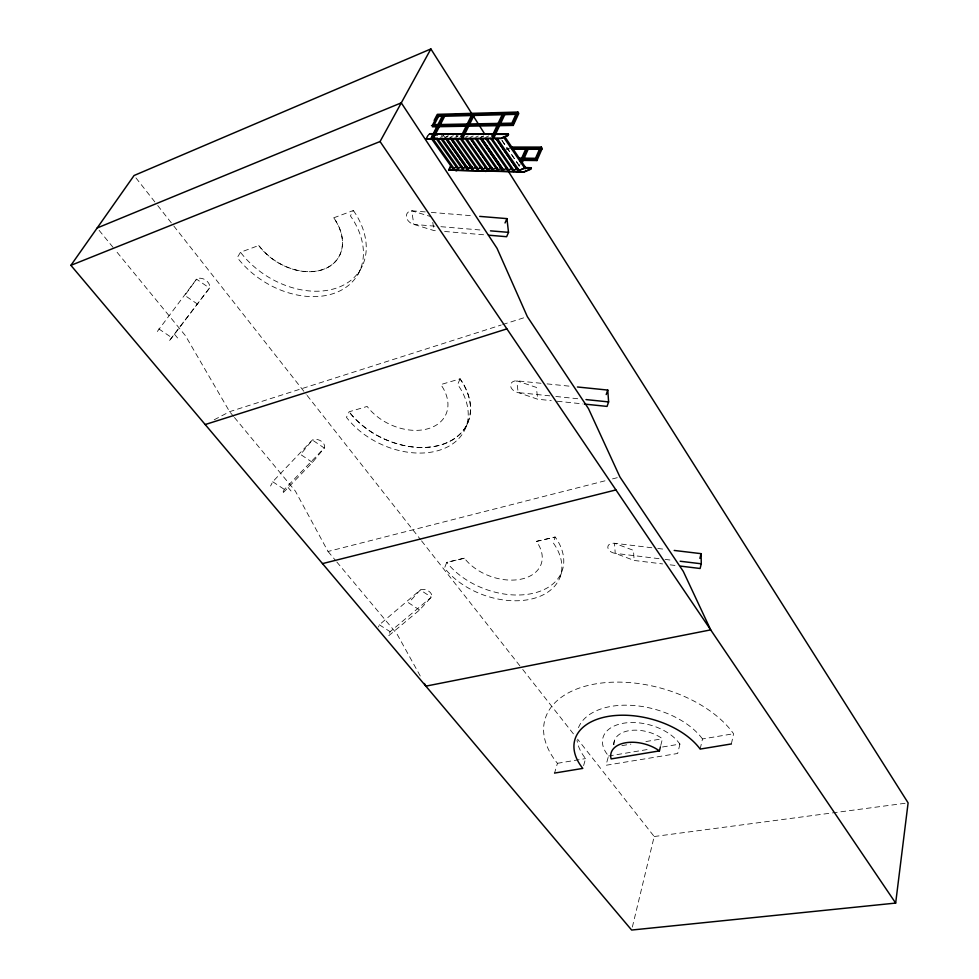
<?xml version="1.0" encoding="UTF-8"?>
<svg xmlns="http://www.w3.org/2000/svg" width="979" height="979" viewBox="0 0 979 979"><rect width="100%" height="100%" fill="white"/><g stroke="black" fill="none" stroke-linecap="round" stroke-linejoin="round"><path stroke-width="0.73" stroke-dasharray="4.89 3.67" d="M731.386 743.942L733.577 733.736A102.538 60.71 14.9 0 0 595.978 683.831A102.538 60.71 14.9 0 0 557.443 763.314L554.555 773.067M700.156 749.082L702.481 738.961L733.577 733.736M679.928 744.077L677.676 753.487L605.989 765.272L608.51 756.033L606.478 753.304A41.534 24.573 14.9 0 1 623.599 723.212A41.534 24.573 14.9 0 1 677.713 741.299L679.928 744.077L662.073 747.063M632.348 927.076L654.192 836.519L577.598 739.169M660.752 745.496L662.44 738.753L661.682 738.203A29.664 17.549 14.9 0 0 629.815 730.542A29.664 17.549 14.9 0 0 614.041 745.141M613.343 744.738L614.433 740.724M583.606 765.602L585.601 758.578A68.04 40.261 14.9 0 1 577.035 740.246M560.135 576.961L562.007 571.21M536.394 541.387L555.166 537.079L553.245 542.843A65.911 43.1 19.9 0 1 531.377 599.038A65.911 43.1 19.9 0 1 444.539 568.016L446.754 562.313L464.413 558.201A43.614 28.624 19.9 0 0 522.04 578.944A43.614 28.624 19.9 0 0 536.394 541.387L555.191 537.006A65.715 43.137 19.9 0 1 533.322 593.262A65.715 43.137 19.9 0 1 446.754 562.313M464.413 558.201L446.73 562.399M419.563 609.978L408.573 602.831L420.285 589.97L431.298 597.178L390.107 631.688L388.333 636.069L419.563 609.978L431.298 597.178A6.939 4.344 21.1 0 0 428.667 591.145A6.939 4.344 21.1 0 0 420.285 589.97L379.338 624.786L378.445 626.976M466.053 426.893L468.341 421.3M460.069 378.849L457.682 384.502A70.353 48.84 25 0 1 438.58 450.487A70.353 48.84 25 0 1 346.456 417.335L349.111 411.792L367.149 406.432A46.551 32.417 25.1 0 0 428.288 428.643A46.551 32.417 25.1 0 0 440.807 384.576L460.069 378.849A70.121 48.852 25.1 0 1 440.942 444.858A70.121 48.852 25.1 0 1 349.111 411.792A70.133 48.852 25.1 0 0 440.905 444.931A70.133 48.852 25.1 0 0 460.044 378.934M519.09 166.406L520.265 163.774M312.485 462.406L300.59 454.464L312.362 440.012L324.294 448.039L284.351 489.414L282.233 493.697L312.485 462.406L324.294 448.039A7.428 4.895 26 0 0 321.124 441.113A7.428 4.895 26 0 0 312.362 440.012L272.713 481.754L270.559 486.025M357.984 274.304L362.316 265.933M333.68 217.84L353.358 210.509L350.433 215.894A75.909 54.555 32 0 1 335.026 292.99A75.909 54.555 32 0 1 237.31 257.563L240.504 252.252L258.811 245.472A50.21 36.199 32.1 0 0 323.67 269.225A50.21 36.199 32.1 0 0 333.717 217.766L333.68 217.84A50.21 36.199 32.1 0 1 323.621 269.298A50.21 36.199 32.1 0 1 258.762 245.545L258.811 245.472M197.697 304.236L184.798 295.401L196.559 279.15L209.494 288.083L168.816 341.5L209.494 288.083A8.028 5.446 32.1 0 0 205.7 280.141A8.028 5.446 32.1 0 0 196.559 279.15L156.187 332.995M214.181 419.795L229.624 411.669L501.211 325.016M441.039 136.913L443.548 135.787M450.817 136.84L453.35 135.702M455.602 136.987L458.16 135.848L455.663 137.011M465.625 137.097L468.133 135.983M470.605 137.109L473.212 135.959M475.708 137.158L478.327 135.995M480.848 137.195L483.479 136.032M480.909 137.219L483.467 136.093M486.086 137.121L488.741 135.946M502.668 324.551L524.45 317.6M234.446 417.495L295.352 491.079L328.026 551.471L606.601 480.408M612.524 478.89L618.459 477.385M621.898 745.655L630.904 744.113M645.92 741.556L662.44 738.753M557.443 763.314L585.601 758.578M608.51 756.033L650.166 749.057M654.192 836.519L905.085 803.282M506.547 148.319L509.582 148.331M506.045 149.212L509.031 149.212M425.265 211.905L411.657 210.779A8.468 6.437 29.7 0 0 406.42 217.081A8.468 6.437 29.7 0 0 413.872 224.411L434.027 230.579L438.555 230.958M431.311 212.406L472.147 215.759M434.896 226.186L413.872 224.411L411.657 210.779L430.479 216.481M440.905 226.687L482.977 230.212M444.613 231.472L485.462 234.923M541.02 383.278L516.741 380.807A7.759 5.617 21.9 0 0 510.61 385.995A7.759 5.617 21.9 0 0 518.16 392.579L537.679 399.212L551.25 400.619M547.09 383.89L571.357 386.362M549.819 395.846L518.16 392.579L516.741 380.807L536.382 387.415L537.679 399.212M555.839 396.471L578.454 398.808M557.284 401.243L582.921 403.911M651.818 547.75L614.494 543.259A7.245 4.883 16.7 0 0 607.8 547.457A7.245 4.883 16.7 0 0 615.24 553.355L634.123 560.453L662.612 563.928M657.79 548.46L665.243 549.366M659.014 558.666L615.24 553.355L614.494 543.259L633.499 550.357L634.123 560.453M665.059 559.401L672.597 560.318M670.113 564.846L676.11 565.568M379.338 624.786L390.107 631.688M272.713 481.754L284.351 489.414M158.757 328.871L171.337 337.363M328.026 551.471L335.846 560.82M336.813 561.995L396.997 633.988L421.435 678.129M288.156 487.554L291.008 490.993M233.479 416.332L229.624 411.669L185.398 335.638L115.51 250.355M174.47 334.194L177.676 338.085M99.099 230.334L114.543 249.18M135.959 177.921L156.762 204.354M157.717 205.553L172.842 224.791M173.785 225.99L306.182 394.243M307.125 395.455L420.615 539.674M421.557 540.873L521.795 668.265M522.749 669.465L573.816 734.372M443.365 135.237L445.066 137.66M502.056 140.45L519.616 166.161M501.921 140.56L519.482 166.271M432.767 222.38L434.027 230.579M353.358 210.509A75.652 54.543 32.1 0 1 337.865 287.581A75.652 54.543 32.1 0 1 240.504 252.252M578.467 727.691A68.04 40.261 14.9 0 1 635.004 705.602A68.04 40.261 14.9 0 1 702.481 738.961M448.419 135.775L445.886 136.913L448.394 135.836"/><path stroke-width="1.47" d="M471.731 113.503L430.87 48.95L134.074 175.51L70.892 265.346L631.626 930.05L895.663 903.079L908.108 802.878L507.685 170.297M659.418 750.893L658.647 750.342A29.835 17.487 15 0 0 625.801 742.743A29.835 17.487 15 0 0 610.969 758.284L611.129 758.921L659.418 750.893L660.421 746.842M674.201 550.443L701.074 553.661L701.282 563.794L700.107 568.493L680.613 566.119M699.887 558.373L701.074 553.661M577.426 386.986L607.763 390.07L608.608 401.916L607.053 406.407L584.426 404.07M606.209 394.561L607.763 390.07M479.71 216.383L506.938 218.623L508.517 232.353L506.632 236.71L488.484 235.18M536.945 160.544L536.051 159.234L522.345 159.075L523.227 160.372L536.945 160.544L542.219 148.392L541.338 147.083L510.23 147.058M450.781 165.757L448.627 170.138L523.961 171.766L530.704 168.914L531.218 167.739L525.148 167.544M448.627 170.138L524.144 172.035L530.887 169.183L531.218 167.739M540.016 148L535.537 158.292L522.749 158.157M536.051 159.234L541.338 147.083M505.029 222.967L506.938 218.623M522.309 162.441L528.146 149.273L527.277 147.976L521.428 161.131M518.564 171.643L495.9 138.553L518.564 171.643L519.103 170.407L525.809 167.568L525.16 168.841L503.365 136.864M520.204 161.474L526.212 147.976M492.021 138.504L513.865 170.236L513.241 171.447L513.865 170.236L517.781 168.51M511.295 168.78L508.652 169.905L508.101 171.129L508.713 169.93L486.918 138.345M502.827 171.056L480.359 138.357L502.827 171.056L503.377 169.832L507.269 168.229M502.925 171.007L503.439 169.857L481.778 138.48M476.565 138.406L498.262 169.673L497.638 170.86L498.262 169.673L502.117 167.972M513.339 123.232L515.113 119.414M427.945 135.481L426.269 138.749L501.077 138.259L507.856 135.286L508.395 134.123L430.05 133.707L428.692 134.649M426.44 138.994L501.26 138.528L508.04 135.555L508.395 134.123M513.253 125.41L512.335 124.052L498.715 124.309L499.62 125.642L513.253 125.41L518.797 113.393L517.891 112.047L437.295 114.335M492.51 170.664L470.128 138.272L492.51 170.664L493.073 169.453L496.965 167.788M512.335 124.052L517.891 112.047M504.785 114.653L494.358 136.803L493.024 137.39L492.107 136.057L493.44 135.469L503.891 113.319L504.785 114.653L516.092 114.347M455.015 138.174L477.483 170.065L477.948 168.902L481.766 167.262M477.483 170.065L478.021 168.939L481.717 167.336M492.107 136.057L502.839 113.356M450.23 138.015L472.563 169.808L473.126 168.621L476.871 167.054M445.298 138.088L467.607 169.734L468.17 168.547L471.939 166.919M467.032 166.785L463.287 168.412L462.712 169.6L440.452 138.076M462.039 137.623L463.336 137.048L473.958 115.473L473.065 114.176L462.418 135.738L461.133 136.314L462.039 137.623L467.815 125.912M448.798 170.383L450.952 166.002M461.133 136.314L472.062 114.2M456.581 135.175L457.169 134.001M441.921 135.188L442.508 134.025M437.136 135.151L437.723 134.001L435.202 135.188M431.763 136.558L433.012 136.008L443.805 114.984L444.686 116.244L433.905 137.268L432.669 137.831L431.763 136.558L442.851 115.008M434.223 124.737L438.531 116.415L437.65 115.155L432.718 124.676L437.931 124.578M434.162 120.368L436.854 115.179L517.475 112.94M70.892 265.346L380.06 141.539L430.87 48.95M490.712 138.455L513.339 171.398M456.165 166.956L453.13 169.196L430.944 137.953M462.21 166.577L458.478 168.204L457.915 169.367L435.679 137.99M457.34 170.334L456.104 170.872L455.223 169.636M471.89 166.993L468.231 168.584L446.742 138.125M467.607 169.734L445.396 138.039M472.563 169.808L450.316 137.978M485.511 167.984L482.953 169.086L482.39 170.285L459.971 138.223M485.498 168.045L483.014 169.11L461.415 138.259M490.565 168.168L487.983 169.269L487.432 170.481L464.976 138.259M491.801 167.69L488.056 169.294L466.42 138.308M485.706 171.521L486.979 170.982M516.9 172.218L518.234 171.655M97.178 227.972L401.28 102.856L497.038 248.323L527.351 316.67L588.501 408.671L619.94 477.006L683.281 571.381L710.693 629.876L425.877 686.144L424.397 683.477M205.186 424.543L506.889 328.871M322.495 563.61L615.938 489.928M554.555 773.067L582.811 768.405A68.371 40.163 14.9 0 1 608.73 716.322A68.371 40.163 14.9 0 1 700.156 749.082L731.386 743.942M453.24 115.179L457.756 115.057M489.39 114.188L493.905 114.066M502.949 113.821L516.508 113.454M437.735 116.428L502.068 114.727M518.38 114.286L516.557 112.977L511.846 123.158L499.143 123.403M438.886 124.553L467.216 124.015M468.219 123.99L498.078 123.415M431.482 125.545L437.491 125.434M466.775 124.896L438.445 125.422L439.363 126.683L466.188 126.218M497.65 124.321L467.778 124.871L468.684 126.181L498.556 125.655M433.611 125.936L437.527 125.863M490.026 124.908L494.505 124.835M432.363 126.805L438.384 126.695M511.234 147.951L540.946 148M512.617 148.331L539.918 148.392M512.005 149.224L526.898 149.261M528.146 149.273L539.515 149.297M540.897 149.31L541.815 149.31M461.868 134.135L430.05 133.707M464.878 134.147L508.578 134.392M518.674 158.121L521.685 158.145M525.331 167.801L531.401 168.009M490.491 230.848L508.517 232.353M585.993 399.579L608.608 401.916M680.148 561.236L701.282 563.794M432.388 137.99L453.754 168.058M437.136 138.039L458.539 168.229M433.012 136.008L433.905 137.268M441.896 138.125L463.348 168.437M451.674 138.063L473.187 168.645M456.459 138.223L478.021 168.939M462.418 135.738L463.336 137.048M471.474 138.357L493.135 169.477M475.121 138.357L497.736 170.811M481.705 138.455L503.377 169.832M485.511 138.345L508.199 171.092M493.44 135.469L494.358 136.803M497.308 138.553L519.176 170.432L525.674 167.678L504.883 136.827M380.06 141.539L895.663 903.079M473.359 116.085L478.266 123.831M479.894 126.413L484.801 134.16"/></g></svg>
